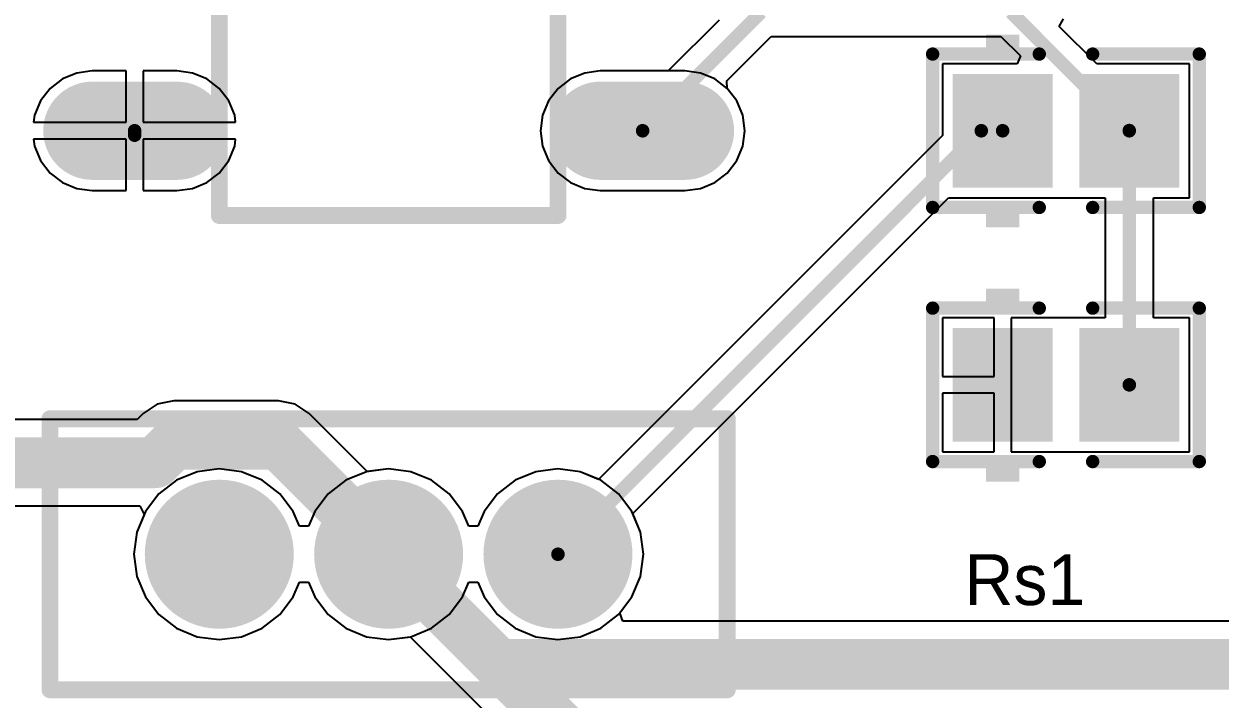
# Model space of a CAD drawing. Header units: millimetres. Extents: x 0.67 to 7.75, y 0.64 to 6.06.
# Drawn here: x 1.485 to 2.191, y 4.364 to 4.763 of the extents above; entities that cross this region are included whole.
import ezdxf

# ---------------------------------------------------------------- set-up
doc = ezdxf.new("R2010")
doc.units = ezdxf.units.MM
doc.header["$MEASUREMENT"] = 0
for name, color, linetype in [('BottomLayer', 5, 'Continuous'), ('BottomSolder', 6, 'Continuous'), ('MultiLayer', 9, 'Continuous'), ('PadHoleLayer', 156, 'Continuous'), ('TopLayer', 1, 'Continuous'), ('TopOverlay', 2, 'Continuous'), ('TopPaste', 8, 'Continuous'), ('TopSolder', 216, 'Continuous')]:
    doc.layers.add(name, color=color, linetype=linetype)

# ---------------------------------------------------------------- blocks, each defined once
blk = doc.blocks.new('VR_MUL_V_36')
at = {"layer": 'BottomLayer', "const_width": 0.04}
for points in [[(-0.12, 0, 1), (-0.08, 0, 1)], [(-0.02, 0, 1), (0.02, 0, 1)], [(0.08, 0, 1), (0.12, 0, 1)]]:
    blk.add_lwpolyline(points, format="xyb", close=True, dxfattribs=at)
at = {"layer": 'BottomSolder', "const_width": 0.044}
for points in [[(-0.122, 0, 1), (-0.078, 0, 1)], [(-0.022, 0, 1), (0.022, 0, 1)], [(0.078, 0, 1), (0.122, 0, 1)]]:
    blk.add_lwpolyline(points, format="xyb", close=True, dxfattribs=at)
at = {"layer": 'MultiLayer', "const_width": 0.04}
for points in [[(-0.12, 0, 1), (-0.08, 0, 1)], [(-0.02, 0, 1), (0.02, 0, 1)], [(0.08, 0, 1), (0.12, 0, 1)]]:
    blk.add_lwpolyline(points, format="xyb", close=True, dxfattribs=at)
at = {"layer": 'PadHoleLayer', "const_width": 0.016}
for points in [[(-0.108, 0, 1), (-0.092, 0, 1)], [(-0.008, 0, 1), (0.008, 0, 1)], [(0.092, 0, 1), (0.108, 0, 1)]]:
    blk.add_lwpolyline(points, format="xyb", close=True, dxfattribs=at)
at = {"layer": 'TopLayer', "const_width": 0.04}
for points in [[(-0.12, 0, 1), (-0.08, 0, 1)], [(-0.02, 0, 1), (0.02, 0, 1)], [(0.08, 0, 1), (0.12, 0, 1)]]:
    blk.add_lwpolyline(points, format="xyb", close=True, dxfattribs=at)
at = {"layer": 'TopOverlay', "const_width": 0.01}
for points in [[(0.2, 0.08), (-0.2, 0.08)], [(-0.2, 0.08), (-0.2, 0.07)], [(0.2, 0.08), (0.2, 0.07)], [(-0.2, 0.07), (-0.2, -0.08)], [(0.2, 0.07), (0.2, -0.08)], [(0.2, -0.08), (-0.2, -0.08)]]:
    blk.add_lwpolyline(points, dxfattribs=at)
at = {"layer": 'TopOverlay', "const_width": 0.005}
for points in [[(-0.2025, 0.08, 1), (-0.1975, 0.08, 1)], [(-0.2025, 0.08, 1), (-0.1975, 0.08, 1)], [(0.1975, 0.08, 1), (0.2025, 0.08, 1)], [(0.1975, 0.08, 1), (0.2025, 0.08, 1)], [(-0.2025, 0.07, 1), (-0.1975, 0.07, 1)], [(-0.2025, 0.07, 1), (-0.1975, 0.07, 1)], [(0.1975, 0.07, 1), (0.2025, 0.07, 1)], [(0.1975, 0.07, 1), (0.2025, 0.07, 1)], [(-0.2025, -0.08, 1), (-0.1975, -0.08, 1)], [(-0.2025, -0.08, 1), (-0.1975, -0.08, 1)], [(0.1975, -0.08, 1), (0.2025, -0.08, 1)], [(0.1975, -0.08, 1), (0.2025, -0.08, 1)]]:
    blk.add_lwpolyline(points, format="xyb", close=True, dxfattribs=at)
at = {"layer": 'TopSolder', "const_width": 0.044}
for points in [[(-0.122, 0, 1), (-0.078, 0, 1)], [(-0.022, 0, 1), (0.022, 0, 1)], [(0.078, 0, 1), (0.122, 0, 1)]]:
    blk.add_lwpolyline(points, format="xyb", close=True, dxfattribs=at)
blk = doc.blocks.new('CC2012_0805_37')
at = {"layer": 'TopLayer'}
for points in [[(-0.06299, -0.02953), (-0.01181, -0.02953), (-0.06299, 0.02953), (-0.01181, 0.02953)], [(0.01181, -0.02953), (0.06299, -0.02953), (0.01181, 0.02953), (0.06299, 0.02953)]]:
    blk.add_solid(points, dxfattribs=at)
at = {"layer": 'TopOverlay', "const_width": 0.00787}
for points in [[(-0.07874, -0.04528), (-0.07874, 0.04528)], [(-0.07874, 0.04528), (-0.01575, 0.04528)], [(0.01575, 0.04528), (0.07874, 0.04528)], [(0.07874, -0.04528), (0.07874, 0.04528)], [(-0.07874, -0.04528), (-0.01575, -0.04528)], [(0.01575, -0.04528), (0.07874, -0.04528)]]:
    blk.add_lwpolyline(points, dxfattribs=at)
at = {"layer": 'TopOverlay', "const_width": 0.00394}
for points in [[(-0.08071, 0.04528, 1), (-0.07677, 0.04528, 1)], [(-0.08071, 0.04528, 1), (-0.07677, 0.04528, 1)], [(-0.01772, 0.04528, 1), (-0.01378, 0.04528, 1)], [(0.01378, 0.04528, 1), (0.01772, 0.04528, 1)], [(0.07677, 0.04528, 1), (0.08071, 0.04528, 1)], [(0.07677, 0.04528, 1), (0.08071, 0.04528, 1)], [(-0.08071, -0.04528, 1), (-0.07677, -0.04528, 1)], [(-0.08071, -0.04528, 1), (-0.07677, -0.04528, 1)], [(-0.01772, -0.04528, 1), (-0.01378, -0.04528, 1)], [(0.01378, -0.04528, 1), (0.01772, -0.04528, 1)], [(0.07677, -0.04528, 1), (0.08071, -0.04528, 1)], [(0.07677, -0.04528, 1), (0.08071, -0.04528, 1)]]:
    blk.add_lwpolyline(points, format="xyb", close=True, dxfattribs=at)
at = {"layer": 'TopOverlay'}
for points in [[(-0.04724, 0.04882), (-0.02756, 0.04882), (-0.04724, 0.05669), (-0.02756, 0.05669)], [(-0.04724, -0.05709), (-0.02756, -0.05709), (-0.04724, -0.04921), (-0.02756, -0.04921)]]:
    blk.add_solid(points, dxfattribs=at)
at = {"layer": 'TopPaste'}
for points in [[(-0.06299, -0.02953), (-0.01181, -0.02953), (-0.06299, 0.02953), (-0.01181, 0.02953)], [(0.01181, -0.02953), (0.06299, -0.02953), (0.01181, 0.02953), (0.06299, 0.02953)]]:
    blk.add_solid(points, dxfattribs=at)
at = {"layer": 'TopSolder'}
for points in [[(-0.06699, -0.03353), (-0.00781, -0.03353), (-0.06699, 0.03353), (-0.00781, 0.03353)], [(0.00781, -0.03353), (0.06699, -0.03353), (0.00781, 0.03353), (0.06699, 0.03353)]]:
    blk.add_solid(points, dxfattribs=at)
blk = doc.blocks.new('CC2012_0805_38')
at = {"layer": 'TopLayer'}
for points in [[(-0.06299, -0.02953), (-0.01181, -0.02953), (-0.06299, 0.02953), (-0.01181, 0.02953)], [(0.01181, -0.02953), (0.06299, -0.02953), (0.01181, 0.02953), (0.06299, 0.02953)]]:
    blk.add_solid(points, dxfattribs=at)
at = {"layer": 'TopOverlay', "const_width": 0.00787}
for points in [[(-0.07874, -0.04528), (-0.07874, 0.04528)], [(-0.07874, 0.04528), (-0.01575, 0.04528)], [(0.01575, 0.04528), (0.07874, 0.04528)], [(0.07874, -0.04528), (0.07874, 0.04528)], [(-0.07874, -0.04528), (-0.01575, -0.04528)], [(0.01575, -0.04528), (0.07874, -0.04528)]]:
    blk.add_lwpolyline(points, dxfattribs=at)
at = {"layer": 'TopOverlay', "const_width": 0.00394}
for points in [[(-0.08071, 0.04528, 1), (-0.07677, 0.04528, 1)], [(-0.08071, 0.04528, 1), (-0.07677, 0.04528, 1)], [(-0.01772, 0.04528, 1), (-0.01378, 0.04528, 1)], [(0.01378, 0.04528, 1), (0.01772, 0.04528, 1)], [(0.07677, 0.04528, 1), (0.08071, 0.04528, 1)], [(0.07677, 0.04528, 1), (0.08071, 0.04528, 1)], [(-0.08071, -0.04528, 1), (-0.07677, -0.04528, 1)], [(-0.08071, -0.04528, 1), (-0.07677, -0.04528, 1)], [(-0.01772, -0.04528, 1), (-0.01378, -0.04528, 1)], [(0.01378, -0.04528, 1), (0.01772, -0.04528, 1)], [(0.07677, -0.04528, 1), (0.08071, -0.04528, 1)], [(0.07677, -0.04528, 1), (0.08071, -0.04528, 1)]]:
    blk.add_lwpolyline(points, format="xyb", close=True, dxfattribs=at)
at = {"layer": 'TopOverlay'}
for points in [[(-0.04724, 0.04882), (-0.02756, 0.04882), (-0.04724, 0.05669), (-0.02756, 0.05669)], [(-0.04724, -0.05709), (-0.02756, -0.05709), (-0.04724, -0.04921), (-0.02756, -0.04921)]]:
    blk.add_solid(points, dxfattribs=at)
at = {"layer": 'TopPaste'}
for points in [[(-0.06299, -0.02953), (-0.01181, -0.02953), (-0.06299, 0.02953), (-0.01181, 0.02953)], [(0.01181, -0.02953), (0.06299, -0.02953), (0.01181, 0.02953), (0.06299, 0.02953)]]:
    blk.add_solid(points, dxfattribs=at)
at = {"layer": 'TopSolder'}
for points in [[(-0.06699, -0.03353), (-0.00781, -0.03353), (-0.06699, 0.03353), (-0.00781, 0.03353)], [(0.00781, -0.03353), (0.06699, -0.03353), (0.00781, 0.03353), (0.06699, 0.03353)]]:
    blk.add_solid(points, dxfattribs=at)
blk = doc.blocks.new('DIP8L_41')
at = {"layer": 'BottomLayer', "const_width": 0.05}
for points in [[(0.175, 0.15), (0.125, 0.15)], [(-0.125, 0.05), (-0.175, 0.05)], [(0.175, 0.05), (0.125, 0.05)], [(-0.125, -0.05), (-0.175, -0.05)], [(0.175, -0.05), (0.125, -0.05)], [(-0.125, -0.15), (-0.175, -0.15)], [(0.175, -0.15), (0.125, -0.15)]]:
    blk.add_lwpolyline(points, dxfattribs=at)
at = {"layer": 'BottomLayer', "const_width": 0.025}
for points in [[(0.1125, 0.15, 1), (0.1375, 0.15, 1)], [(0.1625, 0.15, 1), (0.1875, 0.15, 1)], [(-0.1875, 0.05, 1), (-0.1625, 0.05, 1)], [(-0.1375, 0.05, 1), (-0.1125, 0.05, 1)], [(0.1125, 0.05, 1), (0.1375, 0.05, 1)], [(0.1625, 0.05, 1), (0.1875, 0.05, 1)], [(-0.1875, -0.05, 1), (-0.1625, -0.05, 1)], [(-0.1375, -0.05, 1), (-0.1125, -0.05, 1)], [(0.1125, -0.05, 1), (0.1375, -0.05, 1)], [(0.1625, -0.05, 1), (0.1875, -0.05, 1)], [(-0.1875, -0.15, 1), (-0.1625, -0.15, 1)], [(-0.1375, -0.15, 1), (-0.1125, -0.15, 1)], [(0.1125, -0.15, 1), (0.1375, -0.15, 1)], [(0.1625, -0.15, 1), (0.1875, -0.15, 1)]]:
    blk.add_lwpolyline(points, format="xyb", close=True, dxfattribs=at)
at = {"layer": 'BottomLayer'}
blk.add_solid([(-0.2, 0.125), (-0.1, 0.125), (-0.2, 0.175), (-0.1, 0.175)], dxfattribs=at)
at = {"layer": 'BottomSolder', "const_width": 0.058}
for points in [[(0.175, 0.15), (0.125, 0.15)], [(-0.125, 0.05), (-0.175, 0.05)], [(0.175, 0.05), (0.125, 0.05)], [(-0.125, -0.05), (-0.175, -0.05)], [(0.175, -0.05), (0.125, -0.05)], [(-0.125, -0.15), (-0.175, -0.15)], [(0.175, -0.15), (0.125, -0.15)]]:
    blk.add_lwpolyline(points, dxfattribs=at)
at = {"layer": 'BottomSolder', "const_width": 0.029}
for points in [[(0.1105, 0.15, 1), (0.1395, 0.15, 1)], [(0.1605, 0.15, 1), (0.1895, 0.15, 1)], [(-0.1895, 0.05, 1), (-0.1605, 0.05, 1)], [(-0.1395, 0.05, 1), (-0.1105, 0.05, 1)], [(0.1105, 0.05, 1), (0.1395, 0.05, 1)], [(0.1605, 0.05, 1), (0.1895, 0.05, 1)], [(-0.1895, -0.05, 1), (-0.1605, -0.05, 1)], [(-0.1395, -0.05, 1), (-0.1105, -0.05, 1)], [(0.1105, -0.05, 1), (0.1395, -0.05, 1)], [(0.1605, -0.05, 1), (0.1895, -0.05, 1)], [(-0.1895, -0.15, 1), (-0.1605, -0.15, 1)], [(-0.1395, -0.15, 1), (-0.1105, -0.15, 1)], [(0.1105, -0.15, 1), (0.1395, -0.15, 1)], [(0.1605, -0.15, 1), (0.1895, -0.15, 1)]]:
    blk.add_lwpolyline(points, format="xyb", close=True, dxfattribs=at)
at = {"layer": 'BottomSolder'}
blk.add_solid([(-0.204, 0.121), (-0.096, 0.121), (-0.204, 0.179), (-0.096, 0.179)], dxfattribs=at)
at = {"layer": 'MultiLayer', "const_width": 0.05}
for points in [[(0.175, 0.15), (0.125, 0.15)], [(-0.125, 0.05), (-0.175, 0.05)], [(0.175, 0.05), (0.125, 0.05)], [(-0.125, -0.05), (-0.175, -0.05)], [(0.175, -0.05), (0.125, -0.05)], [(-0.125, -0.15), (-0.175, -0.15)], [(0.175, -0.15), (0.125, -0.15)]]:
    blk.add_lwpolyline(points, dxfattribs=at)
at = {"layer": 'MultiLayer', "const_width": 0.025}
for points in [[(0.1125, 0.15, 1), (0.1375, 0.15, 1)], [(0.1625, 0.15, 1), (0.1875, 0.15, 1)], [(-0.1875, 0.05, 1), (-0.1625, 0.05, 1)], [(-0.1375, 0.05, 1), (-0.1125, 0.05, 1)], [(0.1125, 0.05, 1), (0.1375, 0.05, 1)], [(0.1625, 0.05, 1), (0.1875, 0.05, 1)], [(-0.1875, -0.05, 1), (-0.1625, -0.05, 1)], [(-0.1375, -0.05, 1), (-0.1125, -0.05, 1)], [(0.1125, -0.05, 1), (0.1375, -0.05, 1)], [(0.1625, -0.05, 1), (0.1875, -0.05, 1)], [(-0.1875, -0.15, 1), (-0.1625, -0.15, 1)], [(-0.1375, -0.15, 1), (-0.1125, -0.15, 1)], [(0.1125, -0.15, 1), (0.1375, -0.15, 1)], [(0.1625, -0.15, 1), (0.1875, -0.15, 1)]]:
    blk.add_lwpolyline(points, format="xyb", close=True, dxfattribs=at)
at = {"layer": 'MultiLayer'}
blk.add_solid([(-0.2, 0.125), (-0.1, 0.125), (-0.2, 0.175), (-0.1, 0.175)], dxfattribs=at)
at = {"layer": 'PadHoleLayer', "const_width": 0.016}
for points in [[(-0.158, 0.15, 1), (-0.142, 0.15, 1)], [(0.142, 0.15, 1), (0.158, 0.15, 1)], [(-0.158, 0.05, 1), (-0.142, 0.05, 1)], [(0.142, 0.05, 1), (0.158, 0.05, 1)], [(-0.158, -0.05, 1), (-0.142, -0.05, 1)], [(0.142, -0.05, 1), (0.158, -0.05, 1)], [(-0.158, -0.15, 1), (-0.142, -0.15, 1)], [(0.142, -0.15, 1), (0.158, -0.15, 1)]]:
    blk.add_lwpolyline(points, format="xyb", close=True, dxfattribs=at)
at = {"layer": 'TopLayer', "const_width": 0.05}
for points in [[(0.175, 0.15), (0.125, 0.15)], [(-0.125, 0.05), (-0.175, 0.05)], [(0.175, 0.05), (0.125, 0.05)], [(-0.125, -0.05), (-0.175, -0.05)], [(0.175, -0.05), (0.125, -0.05)], [(-0.125, -0.15), (-0.175, -0.15)], [(0.175, -0.15), (0.125, -0.15)]]:
    blk.add_lwpolyline(points, dxfattribs=at)
at = {"layer": 'TopLayer', "const_width": 0.025}
for points in [[(0.1125, 0.15, 1), (0.1375, 0.15, 1)], [(0.1625, 0.15, 1), (0.1875, 0.15, 1)], [(-0.1875, 0.05, 1), (-0.1625, 0.05, 1)], [(-0.1375, 0.05, 1), (-0.1125, 0.05, 1)], [(0.1125, 0.05, 1), (0.1375, 0.05, 1)], [(0.1625, 0.05, 1), (0.1875, 0.05, 1)], [(-0.1875, -0.05, 1), (-0.1625, -0.05, 1)], [(-0.1375, -0.05, 1), (-0.1125, -0.05, 1)], [(0.1125, -0.05, 1), (0.1375, -0.05, 1)], [(0.1625, -0.05, 1), (0.1875, -0.05, 1)], [(-0.1875, -0.15, 1), (-0.1625, -0.15, 1)], [(-0.1375, -0.15, 1), (-0.1125, -0.15, 1)], [(0.1125, -0.15, 1), (0.1375, -0.15, 1)], [(0.1625, -0.15, 1), (0.1875, -0.15, 1)]]:
    blk.add_lwpolyline(points, format="xyb", close=True, dxfattribs=at)
at = {"layer": 'TopLayer'}
blk.add_solid([(-0.2, 0.125), (-0.1, 0.125), (-0.2, 0.175), (-0.1, 0.175)], dxfattribs=at)
at = {"layer": 'TopOverlay', "const_width": 0.01}
for points in [[(-0.1, 0.2), (-0.025, 0.2)], [(-0.1, -0.2), (-0.1, 0.2)], [(0.025, 0.2), (0.1, 0.2)], [(0.1, -0.2), (0.1, 0.2)], [(-0.1, -0.2), (0.1, -0.2)]]:
    blk.add_lwpolyline(points, dxfattribs=at)
at = {"layer": 'TopOverlay', "const_width": 0.005}
for points in [[(-0.1025, 0.2, 1), (-0.0975, 0.2, 1)], [(-0.1025, 0.2, 1), (-0.0975, 0.2, 1)], [(-0.0275, 0.2, 1), (-0.0225, 0.2, 1)], [(-0.0275, 0.2, 1), (-0.0225, 0.2, 1)], [(0.0225, 0.2, 1), (0.0275, 0.2, 1)], [(0.0225, 0.2, 1), (0.0275, 0.2, 1)], [(0.0975, 0.2, 1), (0.1025, 0.2, 1)], [(0.0975, 0.2, 1), (0.1025, 0.2, 1)], [(-0.1025, -0.2, 1), (-0.0975, -0.2, 1)], [(-0.1025, -0.2, 1), (-0.0975, -0.2, 1)], [(0.0975, -0.2, 1), (0.1025, -0.2, 1)], [(0.0975, -0.2, 1), (0.1025, -0.2, 1)]]:
    blk.add_lwpolyline(points, format="xyb", close=True, dxfattribs=at)
at = {"layer": 'TopOverlay', "const_width": 0.01}
blk.add_lwpolyline([(0.025, 0.2, -1), (-0.025, 0.2)], format="xyb", dxfattribs=at)
at = {"layer": 'TopSolder', "const_width": 0.058}
for points in [[(0.175, 0.15), (0.125, 0.15)], [(-0.125, 0.05), (-0.175, 0.05)], [(0.175, 0.05), (0.125, 0.05)], [(-0.125, -0.05), (-0.175, -0.05)], [(0.175, -0.05), (0.125, -0.05)], [(-0.125, -0.15), (-0.175, -0.15)], [(0.175, -0.15), (0.125, -0.15)]]:
    blk.add_lwpolyline(points, dxfattribs=at)
at = {"layer": 'TopSolder', "const_width": 0.029}
for points in [[(0.1105, 0.15, 1), (0.1395, 0.15, 1)], [(0.1605, 0.15, 1), (0.1895, 0.15, 1)], [(-0.1895, 0.05, 1), (-0.1605, 0.05, 1)], [(-0.1395, 0.05, 1), (-0.1105, 0.05, 1)], [(0.1105, 0.05, 1), (0.1395, 0.05, 1)], [(0.1605, 0.05, 1), (0.1895, 0.05, 1)], [(-0.1895, -0.05, 1), (-0.1605, -0.05, 1)], [(-0.1395, -0.05, 1), (-0.1105, -0.05, 1)], [(0.1105, -0.05, 1), (0.1395, -0.05, 1)], [(0.1605, -0.05, 1), (0.1895, -0.05, 1)], [(-0.1895, -0.15, 1), (-0.1605, -0.15, 1)], [(-0.1395, -0.15, 1), (-0.1105, -0.15, 1)], [(0.1105, -0.15, 1), (0.1395, -0.15, 1)], [(0.1605, -0.15, 1), (0.1895, -0.15, 1)]]:
    blk.add_lwpolyline(points, format="xyb", close=True, dxfattribs=at)
at = {"layer": 'TopSolder'}
blk.add_solid([(-0.204, 0.121), (-0.096, 0.121), (-0.204, 0.179), (-0.096, 0.179)], dxfattribs=at)

msp = doc.modelspace()

# ---------------------------------------------------------------- linework, layer by layer
at = {"layer": 'BottomLayer'}
for p, q in [((1.51586, 4.7341), (1.50735, 4.73057)), ((1.525, 4.7353), (1.51586, 4.7341)), ((1.545, 4.7353), (1.525, 4.7353)), ((1.545, 4.705), (1.545, 4.7353)), ((1.575, 4.7353), (1.555, 4.7353)), ((1.555, 4.7353), (1.555, 4.705)), ((1.58414, 4.7341), (1.575, 4.7353)), ((1.59265, 4.73057), (1.58414, 4.7341)), ((1.81586, 4.7341), (1.80735, 4.73057)), ((1.825, 4.7353), (1.81586, 4.7341)), ((1.875, 4.7353), (1.825, 4.7353)), ((1.88414, 4.7341), (1.875, 4.7353)), ((1.89265, 4.73057), (1.88414, 4.7341)), ((1.50735, 4.73057), (1.50004, 4.72496)), ((1.59996, 4.72496), (1.59265, 4.73057)), ((1.80735, 4.73057), (1.80004, 4.72496)), ((1.89996, 4.72496), (1.89265, 4.73057)), ((1.50004, 4.72496), (1.49443, 4.71765)), ((1.60557, 4.71765), (1.59996, 4.72496)), ((1.80004, 4.72496), (1.79443, 4.71765)), ((1.90557, 4.71765), (1.89996, 4.72496)), ((1.49443, 4.71765), (1.4909, 4.70914)), ((1.6091, 4.70914), (1.60557, 4.71765)), ((1.79443, 4.71765), (1.7909, 4.70914)), ((1.9091, 4.70914), (1.90557, 4.71765)), ((1.4909, 4.70914), (1.49036, 4.705)), ((1.49036, 4.705), (1.545, 4.705)), ((1.555, 4.705), (1.60964, 4.705)), ((1.60964, 4.705), (1.6091, 4.70914)), ((1.7909, 4.70914), (1.7897, 4.7)), ((1.9103, 4.7), (1.9091, 4.70914)), ((1.7897, 4.7), (1.7909, 4.69086)), ((1.9091, 4.69086), (1.9103, 4.7)), ((1.545, 4.695), (1.49036, 4.695)), ((1.49036, 4.695), (1.4909, 4.69086)), ((1.4909, 4.69086), (1.49443, 4.68235)), ((1.545, 4.6647), (1.545, 4.695)), ((1.60964, 4.695), (1.555, 4.695)), ((1.555, 4.695), (1.555, 4.6647)), ((1.60557, 4.68235), (1.6091, 4.69086)), ((1.6091, 4.69086), (1.60964, 4.695)), ((1.7909, 4.69086), (1.79443, 4.68235)), ((1.90557, 4.68235), (1.9091, 4.69086)), ((1.49443, 4.68235), (1.50004, 4.67504)), ((1.59996, 4.67504), (1.60557, 4.68235)), ((1.79443, 4.68235), (1.80004, 4.67504)), ((1.89996, 4.67504), (1.90557, 4.68235)), ((1.50004, 4.67504), (1.50735, 4.66943)), ((1.50735, 4.66943), (1.51586, 4.6659)), ((1.58414, 4.6659), (1.59265, 4.66943)), ((1.59265, 4.66943), (1.59996, 4.67504)), ((1.80004, 4.67504), (1.80735, 4.66943)), ((1.80735, 4.66943), (1.81586, 4.6659)), ((1.88414, 4.6659), (1.89265, 4.66943)), ((1.89265, 4.66943), (1.89996, 4.67504)), ((1.51586, 4.6659), (1.525, 4.6647)), ((1.525, 4.6647), (1.545, 4.6647)), ((1.555, 4.6647), (1.575, 4.6647)), ((1.575, 4.6647), (1.58414, 4.6659)), ((1.81586, 4.6659), (1.825, 4.6647)), ((1.825, 4.6647), (1.875, 4.6647)), ((1.875, 4.6647), (1.88414, 4.6659)), ((1.6, 4.50043), (1.58695, 4.49871)), ((1.61305, 4.49871), (1.6, 4.50043)), ((1.7, 4.50043), (1.68695, 4.49871)), ((1.71305, 4.49871), (1.7, 4.50043)), ((1.8, 4.50043), (1.78695, 4.49871)), ((1.81305, 4.49871), (1.8, 4.50043)), ((1.57478, 4.49367), (1.56434, 4.48566)), ((1.58695, 4.49871), (1.57478, 4.49367)), ((1.62522, 4.49367), (1.61305, 4.49871)), ((1.63566, 4.48566), (1.62522, 4.49367)), ((1.67478, 4.49367), (1.66434, 4.48566)), ((1.68695, 4.49871), (1.67478, 4.49367)), ((1.72522, 4.49367), (1.71305, 4.49871)), ((1.73566, 4.48566), (1.72522, 4.49367)), ((1.77478, 4.49367), (1.76434, 4.48566)), ((1.78695, 4.49871), (1.77478, 4.49367)), ((1.82522, 4.49367), (1.81305, 4.49871)), ((1.83566, 4.48566), (1.82522, 4.49367)), ((1.56434, 4.48566), (1.55633, 4.47522)), ((1.64367, 4.47522), (1.63566, 4.48566)), ((1.66434, 4.48566), (1.65633, 4.47522)), ((1.74367, 4.47522), (1.73566, 4.48566)), ((1.76434, 4.48566), (1.75633, 4.47522)), ((1.84367, 4.47522), (1.83566, 4.48566)), ((1.55633, 4.47522), (1.55129, 4.46305)), ((1.64729, 4.46648), (1.64367, 4.47522)), ((1.65633, 4.47522), (1.65271, 4.46648)), ((1.74729, 4.46648), (1.74367, 4.47522)), ((1.75633, 4.47522), (1.75271, 4.46648)), ((1.84871, 4.46305), (1.84367, 4.47522)), ((1.65271, 4.46648), (1.64729, 4.46648)), ((1.75271, 4.46648), (1.74729, 4.46648)), ((1.55129, 4.46305), (1.54957, 4.45)), ((1.85043, 4.45), (1.84871, 4.46305)), ((1.54957, 4.45), (1.55129, 4.43695)), ((1.84871, 4.43695), (1.85043, 4.45)), ((1.55129, 4.43695), (1.55633, 4.42478)), ((1.84367, 4.42478), (1.84871, 4.43695)), ((1.64367, 4.42478), (1.64729, 4.43352)), ((1.64729, 4.43352), (1.65271, 4.43352)), ((1.65271, 4.43352), (1.65633, 4.42478)), ((1.74367, 4.42478), (1.74729, 4.43352)), ((1.74729, 4.43352), (1.75271, 4.43352)), ((1.75271, 4.43352), (1.75633, 4.42478)), ((1.55633, 4.42478), (1.56434, 4.41434)), ((1.63566, 4.41434), (1.64367, 4.42478)), ((1.65633, 4.42478), (1.66434, 4.41434)), ((1.73566, 4.41434), (1.74367, 4.42478)), ((1.75633, 4.42478), (1.76434, 4.41434)), ((1.83566, 4.41434), (1.84367, 4.42478)), ((1.56434, 4.41434), (1.57478, 4.40633)), ((1.62522, 4.40633), (1.63566, 4.41434)), ((1.66434, 4.41434), (1.67478, 4.40633)), ((1.72522, 4.40633), (1.73566, 4.41434)), ((1.76434, 4.41434), (1.77478, 4.40633)), ((1.82522, 4.40633), (1.83566, 4.41434)), ((1.57478, 4.40633), (1.58695, 4.40129)), ((1.58695, 4.40129), (1.6, 4.39957)), ((1.6, 4.39957), (1.61305, 4.40129)), ((1.61305, 4.40129), (1.62522, 4.40633)), ((1.67478, 4.40633), (1.68695, 4.40129)), ((1.68695, 4.40129), (1.7, 4.39957)), ((1.7, 4.39957), (1.71305, 4.40129)), ((1.71305, 4.40129), (1.72522, 4.40633)), ((1.77478, 4.40633), (1.78695, 4.40129)), ((1.78695, 4.40129), (1.8, 4.39957)), ((1.8, 4.39957), (1.81305, 4.40129)), ((1.81305, 4.40129), (1.82522, 4.40633))]:
    msp.add_line(p, q, dxfattribs=at)
at = {"layer": 'TopLayer'}
for p, q in [((1.89512, 4.76531), (1.86512, 4.7353)), ((2.09607, 4.76163), (2.09861, 4.76617)), ((2.11817, 4.73953), (2.09607, 4.76163)), ((1.89967, 4.72948), (1.92591, 4.75573)), ((1.92591, 4.75573), (2.0616, 4.75573)), ((2.0616, 4.75573), (2.07318, 4.74415)), ((2.07318, 4.74415), (2.07127, 4.73953)), ((1.51586, 4.7341), (1.50735, 4.73057)), ((1.525, 4.7353), (1.51586, 4.7341)), ((1.545, 4.7353), (1.525, 4.7353)), ((1.545, 4.705), (1.545, 4.7353)), ((1.575, 4.7353), (1.555, 4.7353)), ((1.555, 4.7353), (1.555, 4.705)), ((1.58414, 4.7341), (1.575, 4.7353)), ((1.59265, 4.73057), (1.58414, 4.7341)), ((1.81586, 4.7341), (1.80735, 4.73057)), ((1.825, 4.7353), (1.81586, 4.7341)), ((1.86512, 4.7353), (1.825, 4.7353)), ((2.07127, 4.73953), (2.02701, 4.73953)), ((2.02701, 4.73953), (2.02701, 4.69719)), ((2.17299, 4.73953), (2.11817, 4.73953)), ((2.17299, 4.66047), (2.17299, 4.73953)), ((1.50735, 4.73057), (1.50004, 4.72496)), ((1.59996, 4.72496), (1.59265, 4.73057)), ((1.80735, 4.73057), (1.80004, 4.72496)), ((1.89996, 4.72496), (1.89967, 4.72948)), ((1.50004, 4.72496), (1.49443, 4.71765)), ((1.60557, 4.71765), (1.59996, 4.72496)), ((1.80004, 4.72496), (1.79443, 4.71765)), ((1.90557, 4.71765), (1.89996, 4.72496)), ((1.49443, 4.71765), (1.4909, 4.70914)), ((1.6091, 4.70914), (1.60557, 4.71765)), ((1.79443, 4.71765), (1.7909, 4.70914)), ((1.9091, 4.70914), (1.90557, 4.71765)), ((1.4909, 4.70914), (1.49036, 4.705)), ((1.49036, 4.705), (1.545, 4.705)), ((1.555, 4.705), (1.60964, 4.705)), ((1.60964, 4.705), (1.6091, 4.70914)), ((1.7909, 4.70914), (1.7897, 4.7)), ((1.9103, 4.7), (1.9091, 4.70914)), ((1.7897, 4.7), (1.7909, 4.69086)), ((1.9091, 4.69086), (1.9103, 4.7)), ((1.545, 4.695), (1.49036, 4.695)), ((1.49036, 4.695), (1.4909, 4.69086)), ((1.4909, 4.69086), (1.49443, 4.68235)), ((1.545, 4.6647), (1.545, 4.695)), ((1.60964, 4.695), (1.555, 4.695)), ((1.555, 4.695), (1.555, 4.6647)), ((1.60557, 4.68235), (1.6091, 4.69086)), ((1.6091, 4.69086), (1.60964, 4.695)), ((1.7909, 4.69086), (1.79443, 4.68235)), ((2.02701, 4.69719), (1.82399, 4.49418)), ((1.90557, 4.68235), (1.9091, 4.69086)), ((1.49443, 4.68235), (1.50004, 4.67504)), ((1.59996, 4.67504), (1.60557, 4.68235)), ((1.79443, 4.68235), (1.80004, 4.67504)), ((1.89996, 4.67504), (1.90557, 4.68235)), ((1.50004, 4.67504), (1.50735, 4.66943)), ((1.50735, 4.66943), (1.51586, 4.6659)), ((1.58414, 4.6659), (1.59265, 4.66943)), ((1.59265, 4.66943), (1.59996, 4.67504)), ((1.80004, 4.67504), (1.80735, 4.66943)), ((1.80735, 4.66943), (1.81586, 4.6659)), ((1.88414, 4.6659), (1.89265, 4.66943)), ((1.89265, 4.66943), (1.89996, 4.67504)), ((1.51586, 4.6659), (1.525, 4.6647)), ((1.525, 4.6647), (1.545, 4.6647)), ((1.555, 4.6647), (1.575, 4.6647)), ((1.575, 4.6647), (1.58414, 4.6659)), ((1.81586, 4.6659), (1.825, 4.6647)), ((1.825, 4.6647), (1.875, 4.6647)), ((1.875, 4.6647), (1.88414, 4.6659)), ((1.84418, 4.47399), (2.03066, 4.66047)), ((2.03066, 4.66047), (2.09819, 4.66047)), ((2.09819, 4.66047), (2.09819, 4.66047)), ((2.09819, 4.66047), (2.10181, 4.66047)), ((2.10181, 4.66047), (2.10181, 4.66047)), ((2.10181, 4.66047), (2.10319, 4.66047)), ((2.10319, 4.66047), (2.12313, 4.66047)), ((2.12313, 4.66047), (2.12313, 4.58953)), ((2.15168, 4.58953), (2.15168, 4.66047)), ((2.15168, 4.66047), (2.17299, 4.66047)), ((2.0576, 4.58953), (2.02701, 4.58953)), ((2.02701, 4.58953), (2.02701, 4.555)), ((2.0576, 4.555), (2.0576, 4.58953)), ((2.09681, 4.58953), (2.0676, 4.58953)), ((2.0676, 4.58953), (2.0676, 4.55)), ((2.09819, 4.58953), (2.09681, 4.58953)), ((2.10181, 4.58953), (2.09819, 4.58953)), ((2.10319, 4.58953), (2.10181, 4.58953)), ((2.12313, 4.58953), (2.10319, 4.58953)), ((2.17299, 4.58953), (2.15168, 4.58953)), ((2.17299, 4.51047), (2.17299, 4.58953)), ((2.02701, 4.555), (2.0576, 4.555)), ((2.0676, 4.55), (2.0676, 4.51047)), ((2.0576, 4.545), (2.02701, 4.545)), ((2.02701, 4.545), (2.02701, 4.51047)), ((2.0576, 4.51047), (2.0576, 4.545)), ((1.56332, 4.53855), (1.55505, 4.53302)), ((1.57308, 4.54049), (1.56332, 4.53855)), ((1.635, 4.54049), (1.57308, 4.54049)), ((1.64475, 4.53855), (1.635, 4.54049)), ((1.65302, 4.53302), (1.64475, 4.53855)), ((1.55152, 4.52949), (1.37549, 4.52949)), ((1.55505, 4.53302), (1.55152, 4.52949)), ((1.68729, 4.49876), (1.65302, 4.53302)), ((2.02701, 4.51047), (2.0576, 4.51047)), ((2.0676, 4.51047), (2.09681, 4.51047)), ((2.09681, 4.51047), (2.09819, 4.51047)), ((2.09819, 4.51047), (2.10181, 4.51047)), ((2.10181, 4.51047), (2.10319, 4.51047)), ((2.10319, 4.51047), (2.17299, 4.51047)), ((1.7, 4.50043), (1.68729, 4.49876)), ((1.71305, 4.49871), (1.7, 4.50043)), ((1.8, 4.50043), (1.78695, 4.49871)), ((1.81305, 4.49871), (1.8, 4.50043)), ((1.72522, 4.49367), (1.71305, 4.49871)), ((1.73566, 4.48566), (1.72522, 4.49367)), ((1.77478, 4.49367), (1.76434, 4.48566)), ((1.78695, 4.49871), (1.77478, 4.49367)), ((1.82399, 4.49418), (1.81305, 4.49871)), ((1.74367, 4.47522), (1.73566, 4.48566)), ((1.76434, 4.48566), (1.75633, 4.47522)), ((1.38951, 4.47851), (1.55309, 4.47851)), ((1.55562, 4.47351), (1.55129, 4.46305)), ((1.55309, 4.47851), (1.55562, 4.47351)), ((1.74729, 4.46648), (1.74367, 4.47522)), ((1.75633, 4.47522), (1.75271, 4.46648)), ((1.84871, 4.46305), (1.84418, 4.47399)), ((1.75271, 4.46648), (1.74729, 4.46648)), ((1.55129, 4.46305), (1.54957, 4.45)), ((1.85043, 4.45), (1.84871, 4.46305)), ((1.54957, 4.45), (1.55129, 4.43695)), ((1.84871, 4.43695), (1.85043, 4.45)), ((1.55129, 4.43695), (1.55633, 4.42478)), ((1.84367, 4.42478), (1.84871, 4.43695)), ((1.64367, 4.42478), (1.64729, 4.43352)), ((1.64729, 4.43352), (1.65271, 4.43352)), ((1.65271, 4.43352), (1.65633, 4.42478)), ((1.55633, 4.42478), (1.56434, 4.41434)), ((1.63566, 4.41434), (1.64367, 4.42478)), ((1.65633, 4.42478), (1.66434, 4.41434)), ((1.83654, 4.41549), (1.84367, 4.42478)), ((1.83823, 4.41049), (1.83654, 4.41549)), ((1.56434, 4.41434), (1.57478, 4.40633)), ((1.62522, 4.40633), (1.63566, 4.41434)), ((1.66434, 4.41434), (1.67478, 4.40633)), ((2.30444, 4.41049), (1.83823, 4.41049)), ((1.57478, 4.40633), (1.58695, 4.40129)), ((1.58695, 4.40129), (1.6, 4.39957)), ((1.6, 4.39957), (1.61305, 4.40129)), ((1.61305, 4.40129), (1.62522, 4.40633)), ((1.67478, 4.40633), (1.68695, 4.40129)), ((1.68695, 4.40129), (1.7, 4.39957)), ((1.7, 4.39957), (1.71271, 4.40124)), ((1.71271, 4.40124), (1.74698, 4.36698)), ((1.74698, 4.36698), (1.98431, 4.12965))]:
    msp.add_line(p, q, dxfattribs=at)
for points, const_width in [([(1.85, 4.7), (1.92, 4.77)], 0.008), ([(2.06752, 4.77), (2.1374, 4.70011)], 0.008), ([(1.55, 4.6974), (1.55, 4.7)], 0.008), ([(1.8, 4.45), (2.05, 4.7)], 0.008), ([(2.05, 4.7), (2.0626, 4.7)], 0.008), ([(2.1374, 4.7), (2.1374, 4.70011)], 0.008), ([(2.1374, 4.55), (2.1374, 4.7)], 0.008), ([(1.56208, 4.504), (1.57308, 4.515)], 0.03), ([(1.57308, 4.515), (1.635, 4.515)], 0.03), ([(1.635, 4.515), (1.7, 4.45)], 0.03), ([(1.34998, 4.504), (1.56208, 4.504)], 0.03), ([(1.7, 4.45), (1.765, 4.385)], 0.03), ([(1.765, 4.385), (2.315, 4.385)], 0.03), ([(1.765, 4.385), (2.01, 4.14)], 0.03)]:
    msp.add_lwpolyline(points, dxfattribs=dict(at, const_width=const_width))
for points, const_width in [([(1.548, 4.7, 1), (1.552, 4.7, 1)], 0.004), ([(1.548, 4.6974, 1), (1.552, 4.6974, 1)], 0.004), ([(1.848, 4.7, 1), (1.852, 4.7, 1)], 0.004), ([(2.048, 4.7, 1), (2.052, 4.7, 1)], 0.004), ([(2.048, 4.7, 1), (2.052, 4.7, 1)], 0.004), ([(2.0606, 4.7, 1), (2.0646, 4.7, 1)], 0.004), ([(2.1354, 4.70011, 1), (2.1394, 4.70011, 1)], 0.004), ([(2.1354, 4.70011, 1), (2.1394, 4.70011, 1)], 0.004), ([(2.1354, 4.7, 1), (2.1394, 4.7, 1)], 0.004), ([(2.1354, 4.7, 1), (2.1394, 4.7, 1)], 0.004), ([(2.1354, 4.55, 1), (2.1394, 4.55, 1)], 0.004), ([(1.56558, 4.515, 1), (1.58058, 4.515, 1)], 0.015), ([(1.56558, 4.515, 1), (1.58058, 4.515, 1)], 0.015), ([(1.6275, 4.515, 1), (1.6425, 4.515, 1)], 0.015), ([(1.6275, 4.515, 1), (1.6425, 4.515, 1)], 0.015), ([(1.55458, 4.504, 1), (1.56958, 4.504, 1)], 0.015), ([(1.55458, 4.504, 1), (1.56958, 4.504, 1)], 0.015), ([(1.6925, 4.45, 1), (1.7075, 4.45, 1)], 0.015), ([(1.6925, 4.45, 1), (1.7075, 4.45, 1)], 0.015), ([(1.798, 4.45, 1), (1.802, 4.45, 1)], 0.004), ([(1.7575, 4.385, 1), (1.7725, 4.385, 1)], 0.015), ([(1.7575, 4.385, 1), (1.7725, 4.385, 1)], 0.015), ([(1.7575, 4.385, 1), (1.7725, 4.385, 1)], 0.015)]:
    msp.add_lwpolyline(points, format="xyb", close=True, dxfattribs=dict(at, const_width=const_width))

# ---------------------------------------------------------------- block references
for name, p in [('DIP8L_41', (1.7, 4.85)), ('CC2012_0805_38', (2.1, 4.7)), ('CC2012_0805_37', (2.1, 4.55))]:
    msp.add_blockref(name, p)
at = {"rotation": 180}
msp.add_blockref('VR_MUL_V_36', (1.7, 4.45), dxfattribs=at)

# ---------------------------------------------------------------- texts
at = {"layer": 'TopOverlay'}
msp.add_text('Rs1', height=0.03, dxfattribs=at).set_placement((2.04, 4.42))

doc.saveas('drawing.dxf')
